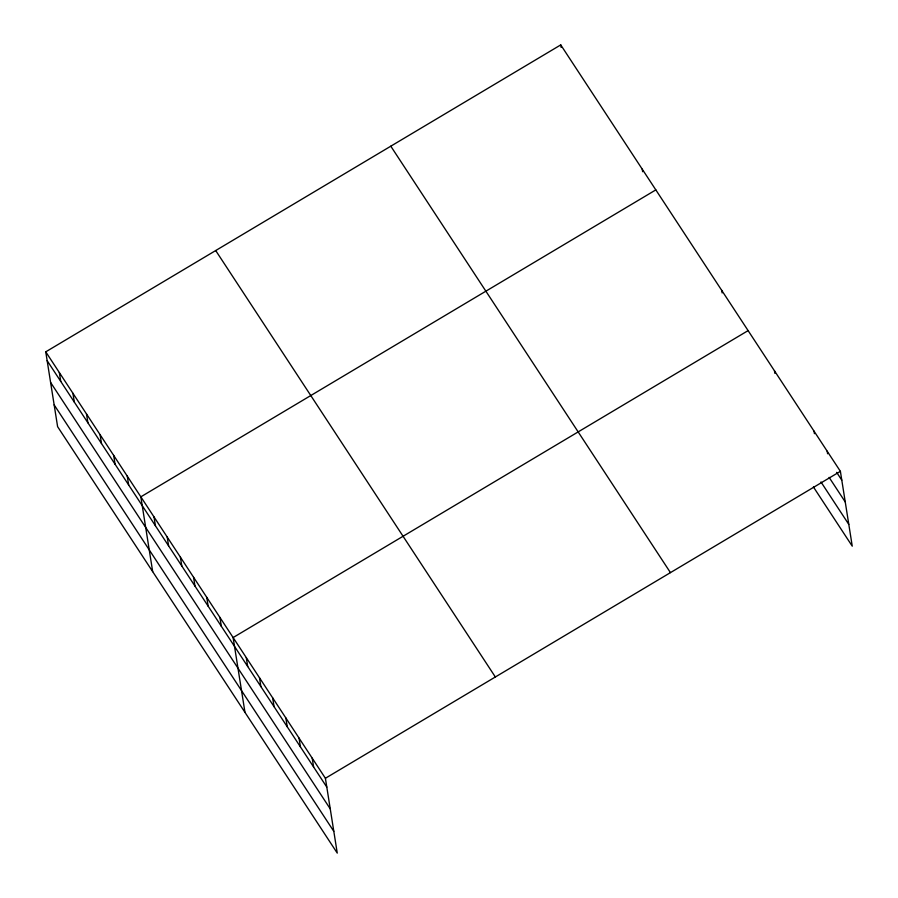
<?xml version="1.0" encoding="UTF-8"?>
<svg xmlns="http://www.w3.org/2000/svg" width="898" height="898" viewBox="0 0 898 898"><rect width="100%" height="100%" fill="white"/><g stroke="black" fill="none" stroke-linecap="round" stroke-linejoin="round"><path stroke-width="1.35" d="M45.753 351.836L325.402 778.274L337.255 853.1L57.607 426.662L45.753 351.836L560.745 44.9L840.393 471.338L852.247 546.164L813.42 486.963M655.832 189.893L140.84 496.83L152.682 571.656M748.113 330.61L233.121 637.558L244.974 712.372M325.402 778.274L840.393 471.338M836.667 472.348L841.785 480.172M829.123 477.377L845.243 501.948M820.963 481.945L848.79 524.387M390.798 146.194L670.447 572.632M215.7 250.553L495.348 676.991M47.156 360.67L326.805 787.108M50.602 382.447L330.251 808.885M54.161 404.886L333.798 831.324M827.204 451.234L827.608 453.759M814.026 431.13L814.43 433.655M774.48 370.818L774.873 373.344M721.745 290.402L722.138 292.928M642.25 169.172L642.642 171.698M560.745 44.9L561.149 47.426M312.212 758.17L313.615 767.004M299.034 738.066L300.437 746.9M285.856 717.962L287.248 726.796M272.666 697.858L274.07 706.692M259.488 677.754L260.88 686.6M246.299 657.662L247.702 666.496M219.931 617.454L221.335 626.288M206.753 597.35L208.156 606.184M193.564 577.246L194.967 586.08M180.386 557.142L181.789 565.976M167.208 537.038L168.6 545.872M154.018 516.934L155.421 525.768M127.258 476.12L128.65 484.954M113.676 455.398L115.067 464.232M100.093 434.688L101.485 443.522M86.511 413.978L87.903 422.812M72.929 393.268L74.321 402.102M59.335 372.558L60.738 381.392"/></g></svg>
